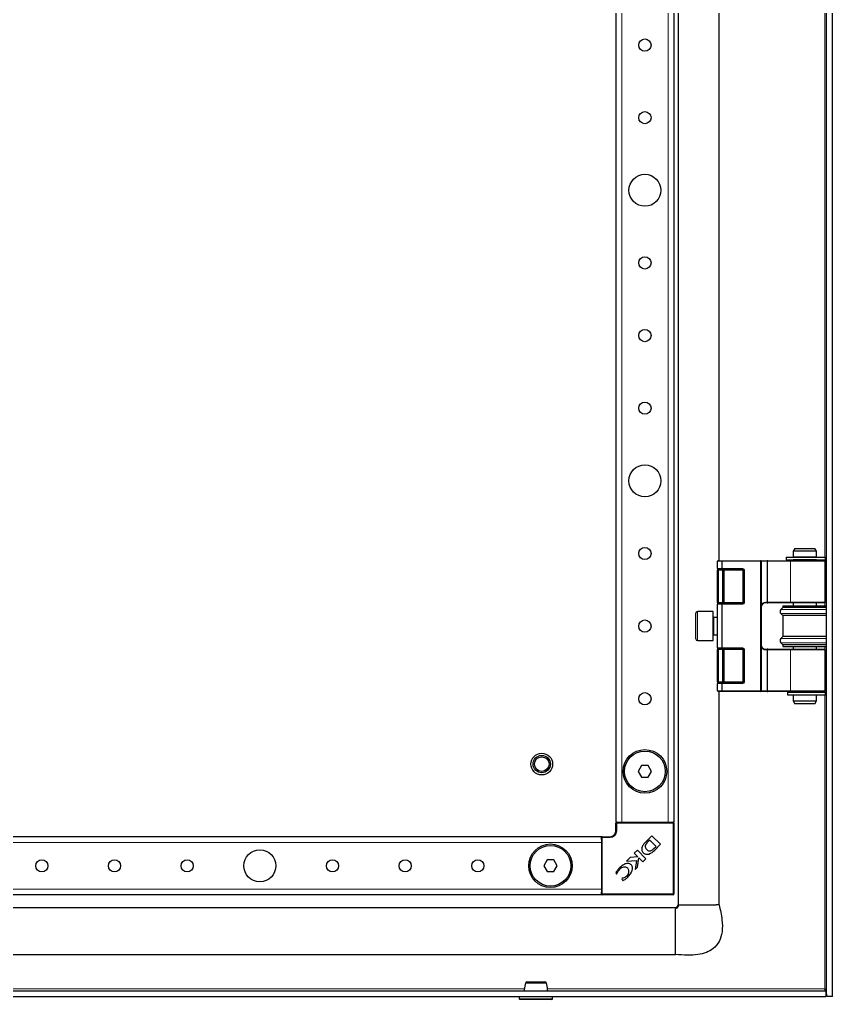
# Model space of a CAD drawing. Header units: millimetres. Extents: x -902 to 2905, y -1229 to 1219.
# Drawn here: x 160.2 to 439.8, y -701.6 to -364.4 of the extents above; entities that cross this region are included whole.
import ezdxf

# ---------------------------------------------------------------- set-up
doc = ezdxf.new("R2010")
doc.units = ezdxf.units.MM

msp = doc.modelspace()

# ---------------------------------------------------------------- linework, layer by layer
at = {"color": 7, "linetype": 'Continuous', "lineweight": 25}
for p, q in [((437.84, -700.62), (437.84, 454.38)), ((439.84, -700.62), (439.84, 454.38)), ((386.84, -669.12), (386.84, 422.88)), ((365.34, 394.38), (365.34, -640.62)), ((385.34, 394.38), (385.34, -640.62)), ((400.84, -550.62), (400.84, -345.62)), ((423.97, -549.42), (423.97, -550.32)), ((423.97, -549.42), (424.02, -549.42)), ((424.02, -549.42), (437.49, -549.42)), ((426.92, -546.37), (426.34, -547.37)), ((426.34, -547.37), (426.34, -549.37)), ((434.34, -547.37), (426.34, -547.37)), ((430.87, -549.37), (426.34, -549.37)), ((426.84, -549.37), (426.84, -549.42)), ((426.92, -546.37), (433.76, -546.37)), ((434.34, -549.37), (430.87, -549.37)), ((434.34, -547.37), (433.76, -546.37)), ((433.84, -549.42), (433.84, -549.37)), ((434.34, -549.37), (434.34, -547.37)), ((437.49, -550.32), (437.49, -549.42)), ((400.34, -553.32), (400.34, -550.82)), ((400.54, -550.62), (401.92, -550.62)), ((401.84, -550.82), (401.84, -553.32)), ((401.92, -550.62), (415.14, -550.62)), ((415.14, -550.62), (417.36, -550.62)), ((415.34, -550.82), (415.34, -595.42)), ((417.64, -550.62), (417.36, -550.62)), ((417.64, -550.62), (425.53, -550.62)), ((423.97, -550.32), (424.02, -550.32)), ((424.02, -550.32), (437.49, -550.32)), ((425.53, -550.62), (437.14, -550.62)), ((426.34, -550.37), (426.34, -550.62)), ((430.87, -550.37), (426.34, -550.37)), ((426.84, -550.32), (426.84, -550.37)), ((434.34, -550.37), (430.87, -550.37)), ((433.84, -550.37), (433.84, -550.32)), ((434.34, -550.62), (434.34, -550.37)), ((437.34, -564.92), (437.34, -550.82)), ((400.34, -553.32), (400.34, -553.92)), ((400.34, -565.02), (400.34, -553.92)), ((401.97, -553.62), (400.64, -553.62)), ((409.04, -553.62), (401.97, -553.62)), ((402.34, -565.02), (402.34, -553.92)), ((409.34, -565.02), (409.34, -553.92)), ((400.34, -565.02), (400.34, -565.62)), ((400.34, -580.62), (400.34, -565.62)), ((400.64, -565.32), (401.97, -565.32)), ((401.84, -565.62), (401.84, -580.62)), ((401.97, -565.32), (409.04, -565.32)), ((417.36, -565.12), (416.84, -565.12)), ((417.36, -565.12), (417.64, -565.12)), ((425.53, -565.12), (417.64, -565.12)), ((422.84, -566.12), (422.84, -566.72)), ((422.84, -566.12), (437.84, -566.12)), ((437.14, -565.12), (425.53, -565.12)), ((426.34, -565.12), (426.34, -566.12)), ((434.34, -566.12), (434.34, -565.12)), ((392.84, -577.52), (392.84, -568.72)), ((398.84, -568.12), (393.44, -568.12)), ((398.84, -578.12), (398.84, -568.12)), ((422.84, -566.72), (422.14, -567.4)), ((422.14, -568.83), (422.84, -569.52)), ((437.84, -566.72), (422.84, -566.72)), ((422.84, -569.52), (422.84, -576.72)), ((437.84, -569.52), (422.84, -569.52)), ((400.34, -570.12), (399.09, -570.12)), ((399.09, -576.12), (400.34, -576.12)), ((393.44, -578.12), (398.84, -578.12)), ((422.84, -576.72), (422.14, -577.4)), ((422.14, -578.83), (422.84, -579.52)), ((437.84, -576.72), (422.84, -576.72)), ((422.84, -579.52), (422.84, -580.12)), ((437.84, -579.52), (422.84, -579.52)), ((400.34, -580.62), (400.34, -581.22)), ((400.34, -592.32), (400.34, -581.22)), ((401.97, -580.92), (400.64, -580.92)), ((409.04, -580.92), (401.97, -580.92)), ((402.34, -592.32), (402.34, -581.22)), ((409.34, -592.32), (409.34, -581.22)), ((416.84, -581.12), (417.36, -581.12)), ((417.64, -581.12), (417.36, -581.12)), ((417.64, -581.12), (425.53, -581.12)), ((422.84, -580.12), (437.84, -580.12)), ((425.53, -581.12), (437.14, -581.12)), ((426.34, -580.12), (426.34, -581.12)), ((434.34, -581.12), (434.34, -580.12)), ((437.34, -595.42), (437.34, -581.32)), ((400.34, -592.32), (400.34, -592.92)), ((400.34, -595.42), (400.34, -592.92)), ((400.64, -592.62), (401.97, -592.62)), ((401.84, -592.92), (401.84, -595.42)), ((401.97, -592.62), (409.04, -592.62)), ((401.92, -595.62), (400.54, -595.62)), ((400.84, -669.12), (400.84, -595.62)), ((415.14, -595.62), (401.92, -595.62)), ((417.36, -595.62), (415.14, -595.62)), ((417.36, -595.62), (417.64, -595.62)), ((425.53, -595.62), (417.64, -595.62)), ((424.4, -595.92), (424.4, -596.82)), ((424.4, -595.92), (424.42, -595.92)), ((424.4, -596.82), (424.42, -596.82)), ((424.42, -595.92), (424.42, -596.82)), ((424.42, -595.92), (424.5, -595.92)), ((424.42, -596.82), (424.5, -596.82)), ((424.5, -595.92), (437.49, -595.92)), ((424.5, -596.82), (437.49, -596.82)), ((437.14, -595.62), (425.53, -595.62)), ((426.34, -595.62), (426.34, -595.87)), ((430.87, -595.87), (426.34, -595.87)), ((426.34, -596.87), (426.34, -598.87)), ((430.87, -596.87), (426.34, -596.87)), ((426.84, -595.87), (426.84, -595.92)), ((426.84, -596.82), (426.84, -596.87)), ((434.34, -595.87), (430.87, -595.87)), ((434.34, -596.87), (430.87, -596.87)), ((433.84, -595.92), (433.84, -595.87)), ((433.84, -596.87), (433.84, -596.82)), ((434.34, -595.87), (434.34, -595.62)), ((434.34, -598.87), (434.34, -596.87)), ((437.49, -596.82), (437.49, -595.92)), ((426.34, -598.87), (426.92, -599.87)), ((426.34, -598.87), (430.87, -598.87)), ((430.8, -599.87), (426.92, -599.87)), ((433.76, -599.87), (430.8, -599.87)), ((430.87, -598.87), (434.34, -598.87)), ((433.76, -599.87), (434.34, -598.87)), ((374.19, -621.12), (373.03, -623.12)), ((373.03, -623.12), (374.19, -625.12)), ((376.5, -621.12), (374.19, -621.12)), ((377.65, -623.12), (376.5, -621.12)), ((376.5, -625.12), (377.65, -623.12)), ((374.19, -625.12), (376.5, -625.12)), ((365.34, -640.62), (365.64, -640.62)), ((365.64, -640.62), (366.29, -640.62)), ((366.29, -640.62), (367.34, -640.62)), ((367.34, -640.62), (383.34, -640.62)), ((383.34, -640.62), (384.4, -640.62)), ((384.4, -640.62), (385.04, -640.62)), ((385.04, -640.62), (385.34, -640.62)), ((365.34, -643.62), (365.34, -640.92)), ((385.34, -640.92), (385.34, -665.32)), ((360.34, -645.62), (-19.66, -645.62)), ((360.34, -645.62), (360.34, -645.92)), ((360.34, -646.56), (360.34, -645.92)), ((360.34, -646.56), (360.34, -647.62)), ((360.64, -645.62), (363.34, -645.62)), ((375.85, -647.15), (375.83, -647.17)), ((377.74, -645.27), (375.85, -647.15)), ((376.99, -646.75), (376.33, -647.42)), ((379.17, -648.93), (376.99, -646.75)), ((380.69, -648.22), (377.74, -645.27)), ((360.34, -647.62), (360.34, -663.62)), ((372.73, -650.27), (371.67, -651.33)), ((375.69, -653.23), (372.73, -650.27)), ((378.45, -649.67), (379.17, -648.93)), ((378.7, -650.22), (380.69, -648.22)), ((341.69, -653.62), (340.53, -655.62)), ((344, -653.62), (341.69, -653.62)), ((345.15, -655.62), (344, -653.62)), ((370.26, -652.74), (368.97, -654.03)), ((368.97, -654.03), (372.44, -653.85)), ((372.92, -652.57), (370.26, -652.74)), ((371.67, -651.33), (372.92, -652.57)), ((372.44, -653.85), (371.97, -656.95)), ((372.77, -656.15), (373.25, -652.89)), ((373.25, -652.89), (374.64, -654.28)), ((374.64, -654.28), (375.69, -653.23)), ((340.53, -655.62), (341.69, -657.62)), ((341.69, -657.62), (344, -657.62)), ((344, -657.62), (345.15, -655.62)), ((371.97, -656.95), (372.77, -656.15)), ((365.34, -657.99), (365.59, -658.5)), ((365.59, -658.5), (365.7, -658.39)), ((367.54, -659.94), (367.4, -660.07)), ((367.4, -660.07), (367.74, -660.76)), ((360.34, -663.62), (360.34, -664.67)), ((360.34, -665.62), (-19.66, -665.62)), ((360.34, -665.32), (360.34, -664.67)), ((360.34, -665.32), (360.34, -665.62)), ((385.04, -665.62), (360.64, -665.62)), ((385.84, -670.12), (-20.26, -670.12)), ((385.84, -686.12), (385.84, -670.44)), ((386.95, -669.12), (387.82, -669.12)), ((387.82, -669.12), (390.21, -669.12)), ((390.21, -669.12), (390.27, -669.12)), ((390.27, -669.12), (397.41, -669.12)), ((397.41, -669.12), (397.56, -669.12)), ((397.56, -669.12), (399.86, -669.12)), ((-147.16, -686.12), (385.84, -686.12)), ((437.24, -698.02), (437.44, -698.62)), ((-152.86, -698.62), (437.54, -698.62)), ((-152.86, -700.62), (437.54, -700.62)), ((332.09, -700.62), (332.09, -701.37)), ((343.59, -701.37), (343.59, -700.62)), ((437.54, -698.62), (437.54, -700.62)), ((439.84, -700.62), (437.84, -700.62)), ((343.34, -701.62), (332.34, -701.62))]:
    msp.add_line(p, q, dxfattribs=at)
at = {"color": 8, "linetype": 'Continuous', "lineweight": 18}
for p, q in [((367.34, 394.38), (367.34, -640.62)), ((383.34, 394.38), (383.34, -640.62)), ((437.24, -346.82), (437.24, -549.42)), ((424.02, -549.42), (424.02, -550.32)), ((401.84, -550.82), (400.34, -550.82)), ((415.14, -550.82), (401.84, -550.82)), ((415.14, -550.82), (415.14, -550.62)), ((415.14, -595.42), (415.14, -550.82)), ((415.14, -550.82), (415.34, -550.82)), ((417.36, -550.82), (415.34, -550.82)), ((417.36, -550.62), (417.36, -550.82)), ((417.36, -564.92), (417.36, -550.82)), ((417.5, -550.82), (417.36, -550.82)), ((425.39, -550.82), (417.5, -550.82)), ((417.5, -550.82), (417.5, -564.92)), ((437.34, -550.82), (425.39, -550.82)), ((425.39, -564.92), (425.39, -550.82)), ((437.24, -550.32), (437.24, -550.64)), ((400.34, -553.32), (401.84, -553.32)), ((400.64, -553.92), (400.34, -553.92)), ((400.64, -553.62), (400.64, -553.92)), ((402.04, -553.92), (400.64, -553.92)), ((400.64, -553.92), (400.64, -565.02)), ((401.84, -553.32), (409.04, -553.32)), ((402.04, -553.62), (402.04, -553.92)), ((402.04, -565.02), (402.04, -553.92)), ((402.34, -553.92), (402.04, -553.92)), ((402.64, -553.92), (402.34, -553.92)), ((402.64, -553.92), (402.64, -553.62)), ((409.04, -553.92), (402.64, -553.92)), ((402.64, -553.92), (402.64, -565.02)), ((409.04, -553.32), (409.04, -553.62)), ((409.04, -553.92), (409.04, -553.62)), ((409.04, -565.02), (409.04, -553.92)), ((409.34, -553.92), (409.04, -553.92)), ((409.64, -553.92), (409.34, -553.92)), ((409.64, -553.92), (409.64, -565.02)), ((400.64, -565.02), (400.34, -565.02)), ((401.84, -565.62), (400.34, -565.62)), ((400.64, -565.02), (402.04, -565.02)), ((400.64, -565.02), (400.64, -565.32)), ((409.04, -565.62), (401.84, -565.62)), ((402.04, -565.02), (402.04, -565.32)), ((402.34, -565.02), (402.04, -565.02)), ((402.64, -565.02), (402.34, -565.02)), ((402.64, -565.32), (402.64, -565.02)), ((402.64, -565.02), (409.04, -565.02)), ((409.04, -565.32), (409.04, -565.02)), ((409.34, -565.02), (409.04, -565.02)), ((409.04, -565.32), (409.04, -565.62)), ((409.64, -565.02), (409.34, -565.02)), ((416.84, -564.92), (417.36, -564.92)), ((416.84, -564.92), (416.84, -565.12)), ((417.5, -564.92), (417.36, -564.92)), ((417.36, -564.92), (417.36, -565.12)), ((417.5, -564.92), (425.39, -564.92)), ((425.39, -564.92), (437.34, -564.92)), ((437.24, -565.09), (437.24, -566.12)), ((393.44, -568.12), (393.44, -578.12)), ((437.84, -567.4), (422.14, -567.4)), ((437.84, -568.83), (422.14, -568.83)), ((399.09, -570.12), (399.09, -573.12)), ((399.09, -573.12), (399.09, -576.12)), ((437.84, -577.4), (422.14, -577.4)), ((437.84, -578.83), (422.14, -578.83)), ((400.34, -580.62), (401.84, -580.62)), ((400.64, -581.22), (400.34, -581.22)), ((400.64, -581.22), (400.64, -580.92)), ((402.04, -581.22), (400.64, -581.22)), ((400.64, -581.22), (400.64, -592.32)), ((401.84, -580.62), (409.04, -580.62)), ((402.04, -581.22), (402.04, -580.92)), ((402.04, -592.32), (402.04, -581.22)), ((402.04, -581.22), (402.34, -581.22)), ((402.34, -581.22), (402.64, -581.22)), ((402.64, -581.22), (402.64, -580.92)), ((409.04, -581.22), (402.64, -581.22)), ((402.64, -581.22), (402.64, -592.32)), ((409.04, -580.92), (409.04, -580.62)), ((409.04, -581.22), (409.04, -580.92)), ((409.04, -592.32), (409.04, -581.22)), ((409.04, -581.22), (409.34, -581.22)), ((409.34, -581.22), (409.64, -581.22)), ((409.64, -581.22), (409.64, -592.32)), ((416.84, -581.12), (416.84, -581.32)), ((417.36, -581.32), (416.84, -581.32)), ((417.36, -581.12), (417.36, -581.32)), ((417.36, -581.32), (417.5, -581.32)), ((417.36, -595.42), (417.36, -581.32)), ((417.5, -581.32), (417.5, -595.42)), ((425.39, -581.32), (417.5, -581.32)), ((425.39, -595.42), (425.39, -581.32)), ((437.34, -581.32), (425.39, -581.32)), ((437.24, -580.12), (437.24, -581.14)), ((400.34, -592.32), (400.64, -592.32)), ((401.84, -592.92), (400.34, -592.92)), ((400.64, -592.62), (400.64, -592.32)), ((400.64, -592.32), (402.04, -592.32)), ((409.04, -592.92), (401.84, -592.92)), ((402.04, -592.62), (402.04, -592.32)), ((402.34, -592.32), (402.04, -592.32)), ((402.64, -592.32), (402.34, -592.32)), ((402.64, -592.62), (402.64, -592.32)), ((402.64, -592.32), (409.04, -592.32)), ((409.04, -592.62), (409.04, -592.32)), ((409.34, -592.32), (409.04, -592.32)), ((409.04, -592.92), (409.04, -592.62)), ((409.64, -592.32), (409.34, -592.32)), ((400.34, -595.42), (401.84, -595.42)), ((401.84, -595.42), (415.14, -595.42)), ((415.14, -595.62), (415.14, -595.42)), ((415.34, -595.42), (415.14, -595.42)), ((415.34, -595.42), (417.36, -595.42)), ((417.36, -595.42), (417.36, -595.62)), ((417.36, -595.42), (417.5, -595.42)), ((417.5, -595.42), (425.39, -595.42)), ((424.5, -595.92), (424.5, -596.82)), ((425.39, -595.42), (437.34, -595.42)), ((437.24, -595.59), (437.24, -595.92)), ((437.24, -596.82), (437.24, -698.02)), ((365.64, -640.92), (365.64, -640.62)), ((385.04, -640.92), (385.04, -640.62)), ((365.34, -640.92), (365.64, -640.92)), ((365.34, -643.62), (365.64, -643.62)), ((365.64, -640.92), (365.64, -643.62)), ((385.04, -640.92), (365.64, -640.92)), ((385.04, -665.32), (385.04, -640.92)), ((385.04, -640.92), (385.34, -640.92)), ((360.34, -645.92), (360.64, -645.92)), ((360.64, -645.92), (360.64, -645.62)), ((363.34, -645.92), (360.64, -645.92)), ((360.64, -645.92), (360.64, -665.32)), ((363.34, -645.62), (363.34, -645.92)), ((360.34, -647.62), (-19.66, -647.62)), ((360.34, -663.62), (-19.66, -663.62)), ((360.34, -665.32), (360.64, -665.32)), ((360.64, -665.32), (385.04, -665.32)), ((360.64, -665.62), (360.64, -665.32)), ((385.04, -665.32), (385.04, -665.62)), ((385.04, -665.32), (385.34, -665.32)), ((333.87, -698.02), (-49.19, -698.02)), ((437.24, -698.02), (341.81, -698.02)), ((332.09, -701.37), (343.59, -701.37))]:
    msp.add_line(p, q, dxfattribs=at)
at = {"color": 7, "linetype": 'Continuous', "lineweight": 25}
for centre, radius in [((375.34, -373.12), 2.1), ((375.34, -398.12), 2.1), ((375.34, -423.12), 5.5), ((375.34, -448.12), 2.1), ((375.34, -473.12), 2.1), ((375.34, -498.12), 2.1), ((375.34, -523.12), 5.5), ((375.34, -548.12), 2.1), ((375.34, -573.12), 2.1), ((375.34, -598.12), 2.1), ((339.84, -620.62), 3.75), ((375.34, -623.12), 7.5), ((375.34, -623.12), 7), ((339.84, -620.62), 3), ((339.84, -620.62), 2.5), ((242.84, -655.62), 5.5), ((342.84, -655.62), 7.5), ((342.84, -655.62), 7), ((167.84, -655.62), 2.1), ((192.84, -655.62), 2.1), ((217.84, -655.62), 2.1), ((267.84, -655.62), 2.1), ((292.84, -655.62), 2.1), ((317.84, -655.62), 2.1)]:
    msp.add_circle(centre, radius, dxfattribs=at)
for centre, radius, start, end in [((400.54, -550.82), 0.2, 90, 180), ((415.14, -550.82), 0.2, 0, 90), ((437.14, -550.82), 0.2, 0, 90), ((400.64, -553.32), 0.3, 180, 270), ((402.04, -553.92), 0.3, 0, 90), ((409.04, -553.92), 0.3, 0, 90), ((400.64, -565.62), 0.3, 90, 180), ((402.04, -565.02), 0.3, 270, 0), ((409.04, -565.02), 0.3, 270, 0), ((416.84, -566.62), 1.5, 90, 180), ((437.14, -564.92), 0.2, 270, 0), ((393.44, -568.72), 0.6, 90, 180), ((399.09, -569.87), 0.25, 180, 270), ((422.84, -568.12), 1, 134.427, 225.573), ((399.09, -576.37), 0.25, 90, 180), ((393.44, -577.52), 0.6, 180, 270), ((416.84, -579.62), 1.5, 180, 270), ((422.84, -578.12), 1, 134.427, 225.573), ((400.64, -580.62), 0.3, 180, 270), ((402.04, -581.22), 0.3, 0, 90), ((409.04, -581.22), 0.3, 0, 90), ((437.14, -581.32), 0.2, 0, 90), ((400.64, -592.92), 0.3, 90, 180), ((402.04, -592.32), 0.3, 270, 0), ((409.04, -592.32), 0.3, 270, 0), ((400.54, -595.42), 0.2, 180, 270), ((415.14, -595.42), 0.2, 270, 0), ((437.14, -595.42), 0.2, 270, 0), ((365.64, -640.92), 0.3, 90, 180), ((385.04, -640.92), 0.3, 0, 90), ((363.34, -643.62), 2, 270, 0), ((360.64, -645.92), 0.3, 90, 180), ((375.04, -647.01), 4.87, 290.3445, 318.7777), ((374.27, -645.2), 6.12, 306.9888, 313.0744), ((368.27, -658.02), 1.94, 53.3097, 142.3464), ((367.83, -657.62), 1.97, 308.454, 35.887), ((360.64, -665.32), 0.3, 180, 270), ((385.04, -665.32), 0.3, 270, 0), ((334.73, -696.12), 0.5, 89.9982, 165.4001), ((340.95, -696.12), 0.5, 15.316, 90.0228), ((332.34, -701.37), 0.25, 180, 270), ((343.34, -701.37), 0.25, 270, 0)]:
    msp.add_arc(centre, radius, start, end, dxfattribs=at)
at = {"color": 8, "linetype": 'Continuous', "lineweight": 18}
for centre, radius, start, end in [((417.68, -550.79), 0.179, 101.4218, 188.0495), ((425.57, -550.79), 0.179, 101.4218, 188.0495), ((409.04, -553.92), 0.6, 0, 90), ((409.04, -565.02), 0.6, 270, 0), ((416.84, -566.62), 1.7, 90, 151.9275), ((417.68, -564.94), 0.179, 171.9505, 258.5782), ((425.57, -564.94), 0.179, 171.9505, 258.5782), ((409.04, -581.22), 0.6, 0, 90), ((416.84, -579.62), 1.7, 208.0725, 270), ((417.68, -581.29), 0.179, 101.4218, 188.0495), ((425.57, -581.29), 0.179, 101.4218, 188.0495), ((409.04, -592.32), 0.6, 270, 0), ((417.68, -595.44), 0.179, 171.9505, 258.5782), ((425.57, -595.44), 0.179, 171.9505, 258.5782), ((363.34, -643.62), 2.3, 270, 0)]:
    msp.add_arc(centre, radius, start, end, dxfattribs=at)
at = {"color": 7, "linetype": 'Continuous', "lineweight": 25}
for centre, major_axis, start_param, end_param in [((401.92, -550.82), (0, 0.2), 0, 1.570796), ((401.97, -553.32), (0, 0.3), 1.570796, 3.141593), ((401.97, -565.62), (0, 0.3), 0, 1.570796), ((401.97, -580.62), (0, 0.3), 1.570796, 3.141593), ((401.97, -592.92), (0, 0.3), 0, 1.570796), ((401.92, -595.42), (0, 0.2), 1.570796, 3.141593)]:
    msp.add_ellipse(centre, major_axis=major_axis, ratio=0.414214, start_param=start_param, end_param=end_param, dxfattribs=at)
for points, knots in [([(375.83, -647.17), (375.75, -647.25), (375.6, -647.41), (375.45, -647.57), (375.37, -647.66)], [0, 0, 0, 0, 0.486421, 1, 1, 1, 1]), ([(376.33, -647.42), (376.14, -647.62), (375.79, -647.99), (375.47, -648.53), (375.4, -648.98), (375.47, -649.32), (375.66, -649.67), (375.86, -649.89), (375.96, -650)], [0, 0, 0, 0, 0.274676, 0.503042, 0.607381, 0.716579, 0.843412, 1, 1, 1, 1]), ([(374.69, -648.5), (374.58, -648.71), (374.38, -649.09), (374.26, -649.73), (374.3, -650.32), (374.5, -650.86), (374.86, -651.29), (375.37, -651.58), (376.03, -651.7), (376.49, -651.62), (376.74, -651.57)], [0, 0, 0, 0, 0.138091, 0.265455, 0.384013, 0.496103, 0.605759, 0.71979, 0.847662, 1, 1, 1, 1]), ([(375.37, -647.66), (375.24, -647.81), (374.99, -648.07), (374.78, -648.37), (374.69, -648.5)], [0, 0, 0, 0, 0.55183, 1, 1, 1, 1]), ([(375.96, -650), (376.06, -650.09), (376.23, -650.26), (376.51, -650.44), (376.78, -650.53), (377.11, -650.53), (377.51, -650.38), (377.8, -650.19), (377.95, -650.09)], [0, 0, 0, 0, 0.176808, 0.319231, 0.43938, 0.552395, 0.749205, 1, 1, 1, 1]), ([(366.45, -656.48), (366.2, -656.75), (365.77, -657.21), (365.47, -657.76), (365.34, -657.99)], [0, 0, 0, 0, 0.577653, 1, 1, 1, 1]), ([(365.7, -658.39), (365.84, -658.08), (366.11, -657.51), (366.54, -657.05), (366.73, -656.84)], [0, 0, 0, 0, 0.547643, 1, 1, 1, 1]), ([(370.68, -655.36), (370.51, -655.22), (370.18, -654.94), (369.48, -654.77), (368.61, -654.9), (367.53, -655.47), (366.84, -656.11), (366.45, -656.48)], [0, 0, 0, 0, 0.130532, 0.266031, 0.423997, 0.666819, 1, 1, 1, 1]), ([(369.47, -659.52), (369.8, -659.15), (370.42, -658.46), (370.97, -657.29), (371.11, -656.34), (370.95, -655.7), (370.77, -655.47), (370.68, -655.36)], [0, 0, 0, 0, 0.315674, 0.58952, 0.813199, 0.909026, 1, 1, 1, 1]), ([(369.06, -659.16), (368.8, -659.38), (368.35, -659.76), (367.78, -659.88), (367.54, -659.94)], [0, 0, 0, 0, 0.5796082, 1, 1, 1, 1]), ([(367.74, -660.76), (368.08, -660.58), (368.71, -660.24), (369.23, -659.75), (369.47, -659.52)], [0, 0, 0, 0, 0.5368, 1, 1, 1, 1]), ([(386.88, -669.12), (386.86, -669.25), (386.84, -669.5), (386.7, -669.7), (386.58, -669.79), (386.53, -669.89), (386.51, -669.96), (386.5, -670.02), (386.48, -670.06), (386.46, -670.09), (386.43, -670.14), (386.37, -670.19), (386.25, -670.25), (386.07, -670.29), (385.92, -670.28), (385.84, -670.28)], [0, 0, 0, 0, 0.2334106, 0.4185463, 0.5493508, 0.5950261, 0.6313287, 0.6471113, 0.6619944, 0.6766392, 0.6917419, 0.7255626, 0.7667935, 0.8726273, 1, 1, 1, 1]), ([(400.84, -669.12), (401.25, -670.8), (401.98, -673.84), (402.08, -678.15), (401.1, -681.7), (399.05, -684.15), (396.41, -685.58), (393.39, -686.32), (389.79, -686.52), (387.23, -686.26), (385.84, -686.12)], [0, 0, 0, 0, 0.176067, 0.318225, 0.435596, 0.543482, 0.633889, 0.737152, 0.858183, 1, 1, 1, 1]), ([(385.84, -670.12), (386.07, -669.97), (386.47, -669.7), (386.73, -669.3), (386.84, -669.12)], [0, 0, 0, 0, 0.556114, 1, 1, 1, 1]), ([(334.25, -695.97), (334.06, -696.71), (333.84, -697.57), (333.82, -698.49), (333.82, -698.62)], [0, 0, 0, 0, 0.85815, 1, 1, 1, 1]), ([(334.73, -695.62), (334.77, -695.62), (334.86, -695.62), (335.41, -695.62), (336.22, -695.62), (337.21, -695.62), (338.27, -695.62), (339.06, -695.62), (339.45, -695.62), (339.54, -695.62)], [0, 0, 0, 0, 0.158514, 0.317278, 0.475863, 0.634247, 0.792477, 0.950708, 1, 1, 1, 1]), ([(339.54, -695.62), (339.74, -695.62), (340.21, -695.62), (340.75, -695.62), (340.88, -695.62), (340.94, -695.62)], [0, 0, 0, 0, 0.256553, 0.627981, 1, 1, 1, 1]), ([(341.86, -698.62), (341.86, -698.49), (341.84, -697.57), (341.62, -696.71), (341.43, -695.97)], [0, 0, 0, 0, 0.14185, 1, 1, 1, 1]), ([(437.54, -698.91), (437.57, -699), (437.68, -699.32), (437.8, -699.88), (437.83, -700.37), (437.84, -700.62)], [0, 0, 0, 0, 0.1417423, 0.5662026, 1, 1, 1, 1])]:
    msp.add_open_spline(points, degree=3, knots=knots, dxfattribs=at)
for points in [[(400.84, -669.12), (400.8, -669.12), (400.71, -669.12), (400.15, -669.12), (399.86, -669.12)], [(437.54, -698.62), (437.52, -698.61), (437.47, -698.59), (437.39, -698.45), (437.32, -698.25), (437.27, -698.1), (437.24, -698.02)]]:
    msp.add_open_spline(points, degree=3, dxfattribs=at)
at = {"color": 8, "linetype": 'Continuous', "lineweight": 18}
for points, knots in [([(339.81, -695.99), (339.7, -695.99), (339.25, -695.99), (338.73, -695.99), (337.94, -695.99), (337.11, -695.99), (335.97, -695.99), (335.02, -695.99), (334.44, -695.99), (334.19, -695.99), (334.25, -695.99), (334.26, -695.99)], [0, 0, 0, 0, 0.048751, 0.204942, 0.205393, 0.362034, 0.518827, 0.675799, 0.832923, 0.989778, 1, 1, 1, 1]), ([(341.4, -695.99), (341.41, -695.99), (341.47, -695.99), (341.16, -695.99), (340.58, -695.99), (340.03, -695.99), (339.81, -695.99)], [0, 0, 0, 0, 0.0832709, 0.4242844, 0.7647248, 1, 1, 1, 1])]:
    msp.add_open_spline(points, degree=3, knots=knots, dxfattribs=at)

doc.saveas('drawing.dxf')
